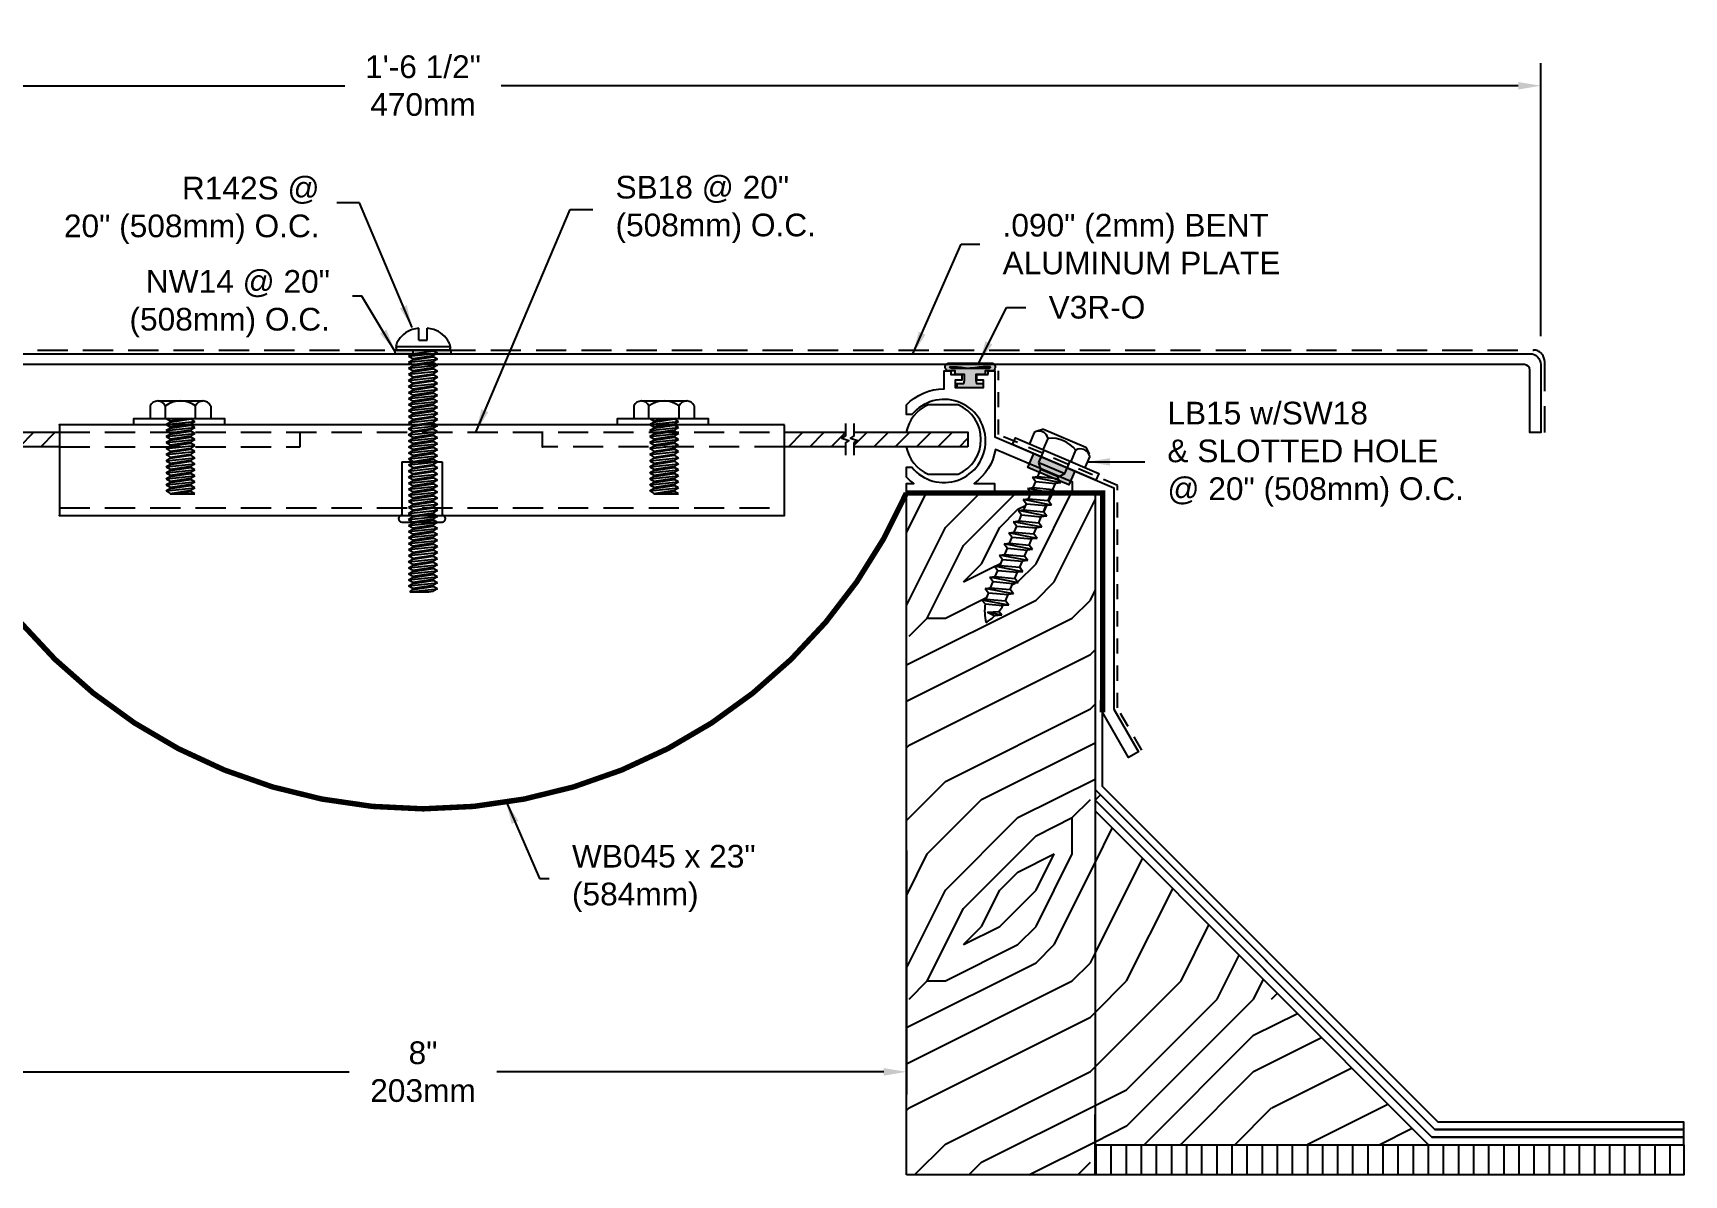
# Model space of a CAD drawing. Header units: inches. Extents: x -5.2 to 55.6, y 1.5 to 11.
# Drawn here: x 5.2 to 18.86, y 1.55 to 10.99 of the extents above; entities that cross this region are included whole.
import ezdxf

# ---------------------------------------------------------------- set-up
doc = ezdxf.new("R2010")
doc.units = ezdxf.units.IN
doc.header["$MEASUREMENT"] = 0
doc.linetypes.add('DASHED2', pattern=[0.375, 0.25, -0.125])
doc.linetypes.add('HIDDEN', pattern=[0.375, 0.25, -0.125])
for name, color, linetype in [('ANCHORS', 4, 'Continuous'), ('CONDITIONS', 1, 'Continuous'), ('DIMENSIONS', 3, 'Continuous'), ('FILLERS', 2, 'Continuous'), ('METALS', 7, 'Continuous'), ('TEXT', 2, 'Continuous')]:
    doc.layers.add(name, color=color, linetype=linetype)
doc.styles.add('ARIAL', font='arial.ttf')
doc.dimstyles.new('Arial', dxfattribs={"dimtxt": 0.1875, "dimasz": 0.1875, "dimexe": 0.1875, "dimexo": 0.1875, "dimgap": 0.1875, "dimtad": 0, "dimtih": 1, "dimtoh": 1, "dimdec": 4, "dimzin": 3, "dimdsep": 46, "dimlunit": 4, "dimtxsty": 'ARIAL', "dimcen": 0.125, "dimadec": 0, "dimazin": 0, "dimtfac": 1, "dimtdec": 4, "dimtofl": 0, "dimtmove": 0, "dimatfit": 3, "dimfxl": 0, "dimfrac": 2, "dimtolj": 1, "dimtzin": 0, "dimarcsym": 0})
pattern_1 = [(0, (3.6, 0.15), (3, 3), [0.15, -2.85]), (90, (4.8, 1.2), (-3, 3), [0.3, -2.7]), (45, (4.2, 0.9), (3e-16, 3), [0.2121, -0.6363, 0.2121, -0.4242, 1.485, -1.27294]), (45, (3.45, 0), (3e-16, 3), [0.21213, -0.42426, 0.21213, -3.39412]), (45, (4.5, 0.3), (3e-16, 3), [0.21213, -4.0305]), (45, (4.8, 0.15), (3e-16, 3), [0.21213, -4.0305]), (45, (4.35, 0.45), (3e-16, 3), [0.21213, -4.0305]), (45, (4.2, 0.6), (3e-16, 3), [0.42426, -3.8184]), (45, (4.95, 2.85), (3e-16, 3), [0.42426, -3.8184]), (45, (3.9, 0.75), (3e-16, 3), [0.8485, -3.3941]), (45, (3.75, 0.9), (3e-16, 3), [0.8485, -3.3941]), (45, (5.7, 1.8), (3e-16, 3), [0.8485, -3.3941]), (45, (3.6, 1.2), (3e-16, 3), [0.6364, -3.60624]), (45, (3, 1.65), (3e-16, 3), [0.6364, -3.60624]), (45, (3.3, 1.35), (3e-16, 3), [0.6364, -3.60624]), (45, (5.25, 2.25), (3e-16, 3), [1.06066, -3.182]), (45, (4.95, 2.4), (3e-16, 3), [1.06066, -3.182]), (45, (5.25, 1.65), (3e-16, 3), [1.4849, -2.7577]), (26.565, (3.9, 0.45), (3, 1e-09), [0.3354, -6.3728]), (26.565, (4.5, 1.35), (3, 1e-09), [0.3354, -6.3728]), (26.565, (4.35, 1.05), (3, 1e-09), [0.3354, -6.3728]), (26.565, (3.75, 0.15), (3, 1e-09), [0.6708, -6.0374]), (26.565, (4.35, 1.5), (3, 1e-09), [1.00623, -5.70197]), (26.565, (4.05, 1.65), (3, 1e-09), [1.34164, -5.36656]), (26.565, (3.75, 1.8), (3, 1e-09), [1.34164, -5.36656]), (26.565, (3.3, 2.7), (3, 1e-09), [1.34164, -5.36656]), (26.565, (3.3, 2.4), (3, 1e-09), [1.67705, -5.03115]), (26.565, (3.45, 2.1), (3, 1e-09), [1.67705, -5.03115]), (63.435, (4.5, 0.9), (2e-10, 3), [0.3354, -6.3728]), (63.435, (4.05, 0.6), (2e-10, 3), [0.3354, -6.3728]), (63.435, (3.6, 0.15), (2e-10, 3), [0.6708, -6.0374]), (63.435, (4.5, 0.6), (2e-10, 3), [0.6708, -6.0374]), (63.435, (3.3, 0), (2e-10, 3), [1.00623, -5.70197]), (63.435, (3, 0), (2e-10, 3), [1.34164, -5.36656]), (63.435, (5.7, 0.15), (2e-10, 3), [1.34164, -5.36656]), (63.435, (4.65, 0.45), (2e-10, 3), [1.34164, -5.36656]), (63.435, (5.25, 0.15), (2e-10, 3), [1.67705, -5.03115]), (63.435, (4.95, 0.3), (2e-10, 3), [1.67705, -5.03115])]
pattern_2 = [(45, (-3, 0.00999), (-0.08838835, 0.08838835), [])]

# ---------------------------------------------------------------- blocks, each defined once
blk = doc.blocks.new('*D3')
at = {"layer": 'Defpoints', "color": 0}
for p in [(4.429, 4.418), (12.429, 4.418), (12.429, 2.4)]:
    blk.add_point(p, dxfattribs=at)
at = {"layer": 'DIMENSIONS', "color": 0, "lineweight": -2}
for p, q in [((4.429, 4.231), (4.429, 2.212)), ((12.429, 4.231), (12.429, 2.212)), ((4.617, 2.4), (7.817, 2.4)), ((12.242, 2.4), (9.041, 2.4))]:
    blk.add_line(p, q, dxfattribs=at)
at = {"layer": 'DIMENSIONS', "color": 0}
for points in [[(4.617, 2.431), (4.617, 2.368), (4.429, 2.4)], [(12.242, 2.431), (12.242, 2.368), (12.429, 2.4)]]:
    blk.add_solid(points, dxfattribs=at)
at = {"layer": 'DIMENSIONS', "color": 0, "insert": (8.429, 2.4), "char_height": 0.1875, "attachment_point": 5, "style": 'ARIAL'}
blk.add_mtext('\\A1;8"\\P203mm', dxfattribs=at)
blk = doc.blocks.new('*D4')
at = {"layer": 'Defpoints', "color": 0}
for p in [(17.679, 10.555), (-0.821, 8.249), (17.679, 8.297)]:
    blk.add_point(p, dxfattribs=at)
at = {"layer": 'DIMENSIONS', "color": 0, "lineweight": -2}
for p, q in [((-0.821, 8.436), (-0.821, 10.742)), ((17.679, 8.484), (17.679, 10.742)), ((-0.633, 10.555), (7.783, 10.555)), ((17.492, 10.555), (9.076, 10.555))]:
    blk.add_line(p, q, dxfattribs=at)
at = {"layer": 'DIMENSIONS', "color": 0}
for points in [[(-0.633, 10.586), (-0.633, 10.524), (-0.821, 10.555)], [(17.492, 10.586), (17.492, 10.524), (17.679, 10.555)]]:
    blk.add_solid(points, dxfattribs=at)
at = {"layer": 'DIMENSIONS', "color": 0, "insert": (8.429, 10.555), "char_height": 0.1875, "attachment_point": 5, "style": 'ARIAL'}
blk.add_mtext('\\A1;1\'-6 1/2"\\P470mm', dxfattribs=at)
blk = doc.blocks.new('NW14')
blk.add_hatch(color=256).paths.add_polyline_path([(0.2325, -0.03), (0.2325, 0), (-0.2325, 0), (-0.2325, -0.03)])
blk.add_lwpolyline([(-0.2325, -0.03), (0.2325, -0.03), (0.2325, 0), (-0.2325, 0)], close=True)
blk = doc.blocks.new('LB15')
for p, q in [((-0.19, 0.156), (-0.238, 0.116)), ((-0.19, 0.156), (0.19, 0.156)), ((0.19, 0.156), (0.238, 0.116)), ((-0.25, 0.102), (-0.25, 0)), ((-0.25, 0), (0.25, 0)), ((-0.125, 0), (-0.125, 0.102)), ((-0.117, -0.112), (-0.117, 0)), ((0.117, -0.112), (0.117, 0)), ((0.125, 0), (0.125, 0.102)), ((0.25, 0.102), (0.25, 0)), ((-0.078, -0.158), (-0.117, -0.112)), ((-0.117, -0.112), (0.117, -0.112)), ((0.078, -0.158), (0.117, -0.112)), ((0.117, -0.194), (-0.117, -0.244)), ((-0.117, -0.244), (-0.078, -0.221)), ((-0.117, -0.244), (-0.078, -0.266)), ((-0.078, -0.221), (-0.078, -0.158)), ((0.078, -0.158), (-0.078, -0.158)), ((-0.078, -0.221), (0.078, -0.171)), ((-0.078, -0.266), (0.078, -0.216)), ((-0.078, -0.321), (-0.078, -0.266)), ((-0.078, -0.321), (0.078, -0.271)), ((0.078, -0.171), (0.078, -0.158)), ((0.117, -0.194), (0.078, -0.171)), ((0.117, -0.194), (0.078, -0.216)), ((0.078, -0.271), (0.078, -0.216)), ((0.117, -0.294), (0.078, -0.271)), ((0.117, -0.294), (-0.117, -0.344)), ((-0.117, -0.344), (-0.078, -0.321)), ((-0.117, -0.344), (-0.078, -0.366)), ((0.117, -0.394), (-0.117, -0.444)), ((-0.078, -0.366), (0.078, -0.316)), ((-0.078, -0.421), (-0.078, -0.366)), ((-0.078, -0.421), (0.078, -0.371)), ((0.117, -0.294), (0.078, -0.316)), ((0.078, -0.371), (0.078, -0.316)), ((0.117, -0.394), (0.078, -0.371)), ((0.117, -0.394), (0.078, -0.416)), ((-0.117, -0.444), (-0.078, -0.421)), ((-0.117, -0.444), (-0.078, -0.466)), ((0.117, -0.494), (-0.117, -0.544)), ((-0.117, -0.544), (-0.078, -0.521)), ((-0.117, -0.544), (-0.078, -0.566)), ((-0.078, -0.466), (0.078, -0.416)), ((-0.078, -0.521), (-0.078, -0.466)), ((-0.078, -0.521), (0.078, -0.471)), ((-0.078, -0.566), (0.078, -0.516)), ((0.078, -0.471), (0.078, -0.416)), ((0.117, -0.494), (0.078, -0.471)), ((0.117, -0.494), (0.078, -0.516)), ((0.078, -0.571), (0.078, -0.516)), ((0.117, -0.594), (-0.117, -0.644)), ((-0.117, -0.644), (-0.078, -0.621)), ((-0.117, -0.644), (-0.078, -0.666)), ((-0.078, -0.621), (-0.078, -0.566)), ((-0.078, -0.621), (0.078, -0.571)), ((-0.078, -0.666), (0.078, -0.616)), ((-0.078, -0.721), (-0.078, -0.666)), ((-0.078, -0.721), (0.078, -0.671)), ((0.117, -0.594), (0.078, -0.571)), ((0.117, -0.594), (0.078, -0.616)), ((0.078, -0.671), (0.078, -0.616)), ((0.117, -0.694), (0.078, -0.671)), ((0.117, -0.694), (-0.117, -0.744)), ((-0.117, -0.744), (-0.078, -0.721)), ((-0.117, -0.744), (-0.078, -0.766)), ((0.117, -0.794), (-0.117, -0.844)), ((-0.078, -0.766), (0.078, -0.716)), ((-0.078, -0.821), (-0.078, -0.766)), ((-0.078, -0.821), (0.078, -0.771)), ((-0.078, -0.866), (0.078, -0.816)), ((0.117, -0.694), (0.078, -0.716)), ((0.078, -0.771), (0.078, -0.716)), ((0.117, -0.794), (0.078, -0.771)), ((0.117, -0.794), (0.078, -0.816)), ((0.078, -0.871), (0.078, -0.816)), ((-0.117, -0.844), (-0.078, -0.821)), ((-0.117, -0.844), (-0.078, -0.866)), ((0.117, -0.894), (-0.117, -0.944)), ((-0.117, -0.944), (-0.078, -0.921)), ((-0.117, -0.944), (-0.078, -0.966)), ((-0.078, -0.921), (-0.078, -0.866)), ((-0.078, -0.921), (0.078, -0.871)), ((-0.078, -0.966), (0.078, -0.916)), ((0.117, -0.894), (0.078, -0.871)), ((0.117, -0.894), (0.078, -0.916)), ((0.078, -0.971), (0.078, -0.916)), ((0.117, -0.994), (-0.117, -1.044)), ((-0.117, -1.044), (-0.078, -1.021)), ((-0.117, -1.044), (-0.078, -1.066)), ((-0.078, -1.021), (-0.078, -0.966)), ((-0.078, -1.021), (0.078, -0.971)), ((-0.078, -1.066), (0.078, -1.016)), ((-0.078, -1.121), (-0.078, -1.066)), ((-0.078, -1.121), (0.078, -1.071)), ((0.117, -0.994), (0.078, -0.971)), ((0.117, -0.994), (0.078, -1.016)), ((0.078, -1.071), (0.078, -1.016)), ((0.117, -1.094), (0.078, -1.071)), ((0.117, -1.094), (-0.117, -1.144)), ((-0.117, -1.144), (-0.078, -1.121)), ((-0.117, -1.144), (-0.078, -1.166)), ((0.117, -1.194), (-0.117, -1.244)), ((-0.117, -1.244), (-0.078, -1.221)), ((-0.078, -1.166), (0.078, -1.116)), ((-0.078, -1.221), (-0.078, -1.166)), ((-0.078, -1.221), (0.078, -1.171)), ((-0.078, -1.266), (0.078, -1.216)), ((0.117, -1.094), (0.078, -1.116)), ((0.078, -1.171), (0.078, -1.116)), ((0.117, -1.194), (0.078, -1.171)), ((0.117, -1.194), (0.078, -1.216)), ((0.078, -1.266), (0.078, -1.216)), ((-0.117, -1.244), (-0.078, -1.266)), ((0.117, -1.294), (-0.105, -1.344)), ((-0.105, -1.344), (-0.074, -1.323)), ((-0.105, -1.344), (-0.066, -1.362)), ((-0.074, -1.323), (0.078, -1.271)), ((-0.066, -1.362), (0.075, -1.317)), ((0.117, -1.294), (0.075, -1.317)), ((0.117, -1.294), (0.078, -1.271)), ((-0.022, -1.418), (0.063, -1.374)), ((0.096, -1.393), (-0.022, -1.418)), ((-0.022, -1.418), (0.047, -1.42)), ((0.096, -1.393), (0.047, -1.42)), ((0.096, -1.393), (0.063, -1.374))]:
    blk.add_line(p, q)
for centre, radius, start, end in [((-0.188, 0.057), 0.077, 35.7751, 144.2249), ((0, -0.126), 0.26, 61.2813, 118.7187), ((0.187, 0.057), 0.077, 35.7751, 144.2249), ((0.311, -1.266), 0.389, 180, 188.3837), ((0.311, -1.266), 0.389, 194.3207, 216.9667), ((-0.311, -1.266), 0.389, 343.9655, 352.4485), ((-0.311, -1.266), 0.389, 359.2771, 0), ((-0.311, -1.266), 0.389, 323.0333, 336.7752)]:
    blk.add_arc(centre, radius, start, end)
blk = doc.blocks.new('H1458S')
for p, q in [((-0.188, 0.144), (0.187, 0.144)), ((-0.25, 0.104), (-0.25, 0)), ((-0.25, 0), (0.25, 0)), ((-0.125, 0), (-0.125, 0.104)), ((-0.119, 0), (-0.085, -0.02)), ((-0.085, -0.02), (0.048, 0)), ((0.125, 0), (0.125, 0.104)), ((0.25, 0.104), (0.25, 0)), ((-0.119, -0.05), (0.119, -0.025)), ((-0.119, -0.05), (-0.085, -0.03)), ((-0.119, -0.05), (-0.085, -0.07)), ((-0.119, -0.1), (0.119, -0.075)), ((-0.119, -0.1), (-0.085, -0.08)), ((-0.119, -0.1), (-0.085, -0.12)), ((-0.119, -0.15), (0.119, -0.125)), ((-0.119, -0.15), (-0.085, -0.13)), ((-0.085, -0.03), (0.085, -0.005)), ((-0.085, -0.02), (-0.085, -0.03)), ((-0.085, -0.07), (0.085, -0.045)), ((-0.085, -0.08), (0.085, -0.055)), ((-0.085, -0.07), (-0.085, -0.08)), ((-0.085, -0.12), (0.085, -0.095)), ((-0.085, -0.13), (0.085, -0.105)), ((-0.085, -0.12), (-0.085, -0.13)), ((0.094, 0), (0.085, -0.005)), ((0.119, -0.025), (0.085, -0.005)), ((0.119, -0.025), (0.085, -0.045)), ((0.085, -0.045), (0.085, -0.055)), ((0.119, -0.075), (0.085, -0.055)), ((0.119, -0.075), (0.085, -0.095)), ((0.085, -0.095), (0.085, -0.105)), ((0.119, -0.125), (0.085, -0.105)), ((0.119, -0.125), (0.085, -0.145)), ((-0.119, -0.15), (-0.085, -0.17)), ((-0.119, -0.2), (0.119, -0.175)), ((-0.119, -0.2), (-0.085, -0.18)), ((-0.119, -0.2), (-0.085, -0.22)), ((-0.119, -0.25), (0.119, -0.225)), ((-0.119, -0.25), (-0.085, -0.23)), ((-0.119, -0.25), (-0.085, -0.27)), ((-0.085, -0.17), (0.085, -0.145)), ((-0.085, -0.18), (0.085, -0.155)), ((-0.085, -0.17), (-0.085, -0.18)), ((-0.085, -0.22), (0.085, -0.195)), ((-0.085, -0.23), (0.085, -0.205)), ((-0.085, -0.22), (-0.085, -0.23)), ((-0.085, -0.27), (0.085, -0.245)), ((-0.085, -0.28), (0.085, -0.255)), ((-0.085, -0.27), (-0.085, -0.28)), ((0.085, -0.145), (0.085, -0.155)), ((0.119, -0.175), (0.085, -0.155)), ((0.119, -0.175), (0.085, -0.195)), ((0.085, -0.195), (0.085, -0.205)), ((0.119, -0.225), (0.085, -0.205)), ((0.119, -0.225), (0.085, -0.245)), ((0.085, -0.245), (0.085, -0.255)), ((0.119, -0.275), (0.085, -0.255)), ((-0.119, -0.3), (0.119, -0.275)), ((-0.119, -0.3), (-0.085, -0.28)), ((-0.119, -0.3), (-0.085, -0.32)), ((-0.119, -0.35), (0.119, -0.325)), ((-0.119, -0.35), (-0.085, -0.33)), ((-0.119, -0.35), (-0.085, -0.37)), ((-0.119, -0.4), (0.119, -0.375)), ((-0.119, -0.4), (-0.085, -0.38)), ((-0.119, -0.4), (-0.085, -0.42)), ((-0.085, -0.32), (0.085, -0.295)), ((-0.085, -0.33), (0.085, -0.305)), ((-0.085, -0.32), (-0.085, -0.33)), ((-0.085, -0.37), (0.085, -0.345)), ((-0.085, -0.38), (0.085, -0.355)), ((-0.085, -0.37), (-0.085, -0.38)), ((-0.085, -0.42), (0.085, -0.395)), ((-0.085, -0.43), (0.085, -0.405)), ((0.119, -0.275), (0.085, -0.295)), ((0.085, -0.295), (0.085, -0.305)), ((0.119, -0.325), (0.085, -0.305)), ((0.119, -0.325), (0.085, -0.345)), ((0.085, -0.345), (0.085, -0.355)), ((0.119, -0.375), (0.085, -0.355)), ((0.119, -0.375), (0.085, -0.395)), ((0.085, -0.395), (0.085, -0.405)), ((0.119, -0.425), (0.085, -0.405)), ((-0.119, -0.45), (0.119, -0.425)), ((-0.119, -0.45), (-0.085, -0.43)), ((-0.119, -0.45), (-0.085, -0.47)), ((-0.119, -0.5), (0.119, -0.475)), ((-0.119, -0.5), (-0.085, -0.48)), ((-0.119, -0.5), (-0.085, -0.52)), ((-0.119, -0.55), (0.119, -0.525)), ((-0.119, -0.55), (-0.085, -0.53)), ((-0.085, -0.42), (-0.085, -0.43)), ((-0.085, -0.47), (0.085, -0.445)), ((-0.085, -0.48), (0.085, -0.455)), ((-0.085, -0.47), (-0.085, -0.48)), ((-0.085, -0.52), (0.085, -0.495)), ((-0.085, -0.53), (0.085, -0.505)), ((-0.085, -0.52), (-0.085, -0.53)), ((-0.085, -0.57), (0.085, -0.545)), ((0.119, -0.425), (0.085, -0.445)), ((0.085, -0.445), (0.085, -0.455)), ((0.119, -0.475), (0.085, -0.455)), ((0.119, -0.475), (0.085, -0.495)), ((0.085, -0.495), (0.085, -0.505)), ((0.119, -0.525), (0.085, -0.505)), ((0.119, -0.525), (0.085, -0.545)), ((0.085, -0.545), (0.085, -0.555)), ((-0.119, -0.55), (-0.085, -0.57)), ((-0.119, -0.6), (0.119, -0.575)), ((-0.119, -0.6), (-0.085, -0.58)), ((-0.119, -0.6), (-0.085, -0.62)), ((-0.085, -0.58), (0.085, -0.555)), ((-0.085, -0.57), (-0.085, -0.58)), ((-0.085, -0.62), (0.085, -0.595)), ((-0.085, -0.62), (-0.085, -0.625)), ((-0.085, -0.625), (0.119, -0.625)), ((-0.048, -0.625), (0.085, -0.605)), ((0.119, -0.575), (0.085, -0.555)), ((0.119, -0.575), (0.085, -0.595)), ((0.085, -0.595), (0.085, -0.605)), ((0.119, -0.625), (0.085, -0.605))]:
    blk.add_line(p, q)
for centre, radius, start, end in [((-0.188, 0.075), 0.0688, 24.7615, 155.2385), ((0, -0.071), 0.215, 54.5107, 125.4893), ((0.187, 0.075), 0.0688, 24.7615, 155.2385)]:
    blk.add_arc(centre, radius, start, end)
blk = doc.blocks.new('RIVNUT')
for p, q in [((-0.143, 0.381), (-0.143, -0.063)), ((-0.143, 0.381), (0.189, 0.381)), ((0.189, 0.381), (0.189, -0.063)), ((-0.144, -0.119), (0.191, -0.119)), ((-0.143, -0.063), (0.189, -0.063))]:
    blk.add_line(p, q)
for centre, start, end in [((-0.143, -0.091), 90, 267.037), ((0.189, -0.091), 272.963, 90)]:
    blk.add_arc(centre, 0.028, start, end)
blk = doc.blocks.new('SB18')
at = {"layer": 'METALS'}
h = blk.add_hatch(dxfattribs=at)
h.set_pattern_fill('ANSI31', color=256, style=0)
h.set_pattern_definition(pattern_2)
h.paths.add_polyline_path([(5.422, 7.689), (4.977, 7.689), (4.977, 7.661), (4.948, 7.641), (5.005, 7.62), (4.977, 7.601), (4.977, 7.569), (5.422, 7.569)])
h.paths.add_polyline_path([(4.878, 7.641), (4.907, 7.661), (4.907, 7.689), (4.391, 7.689), (4.391, 7.569), (4.907, 7.569), (4.907, 7.601), (4.935, 7.62)])
h = blk.add_hatch(dxfattribs=at)
h.set_pattern_fill('ANSI31', color=256, style=0)
h.set_pattern_definition(pattern_2)
h.paths.add_polyline_path([(11.995, 7.689), (11.995, 7.661), (11.966, 7.641), (12.024, 7.62), (11.995, 7.601), (11.995, 7.569), (12.939, 7.569), (12.939, 7.689)])
h.paths.add_polyline_path([(11.925, 7.569), (11.925, 7.601), (11.954, 7.62), (11.896, 7.641), (11.925, 7.661), (11.925, 7.689), (11.421, 7.689), (11.421, 7.569)])
blk.add_line((7.413, 7.569), (7.413, 7.689))
at = {"linetype": 'HIDDEN'}
blk.add_line((5.422, 7.569), (7.413, 7.569), dxfattribs=at)
for points in [[(4.432, 7.555), (4.391, 7.569), (4.391, 7.689), (4.432, 7.704, 0.233897), (4.254, 7.916), (4.004, 7.916, 0.654654), (4.004, 7.343), (4.254, 7.343, 0.233897)], [(12.939, 7.569), (12.428, 7.569, 0.246328), (12.609, 7.343), (12.859, 7.343, 0.654654), (12.859, 7.916), (12.609, 7.916, 0.246328), (12.428, 7.689), (12.939, 7.689)]]:
    blk.add_lwpolyline(points, format="xyb", close=True)
blk.add_lwpolyline([(6.037, 7.752), (6.037, 7.804), (6.787, 7.804), (6.787, 7.752)], close=True)
for points in [[(4.907, 7.761), (4.907, 7.661), (4.878, 7.641), (4.935, 7.62), (4.907, 7.601), (4.907, 7.501)], [(4.977, 7.761), (4.977, 7.661), (4.948, 7.641), (5.005, 7.62), (4.977, 7.601), (4.977, 7.501)], [(11.925, 7.761), (11.925, 7.661), (11.896, 7.641), (11.954, 7.62), (11.925, 7.601), (11.925, 7.501)], [(11.995, 7.761), (11.995, 7.661), (11.966, 7.641), (12.024, 7.62), (11.995, 7.601), (11.995, 7.501)]]:
    blk.add_lwpolyline(points)
at = {"linetype": 'ByBlock'}
for p in [(5.422, 7.752), (5.422, 7.001)]:
    blk.add_point(p, dxfattribs=at)
at = {"layer": 'METALS', "linetype": 'HIDDEN'}
for p, q in [((5.422, 7.689), (11.421, 7.689)), ((9.417, 7.569), (9.417, 7.689)), ((11.421, 7.569), (9.417, 7.569)), ((5.422, 7.063), (11.421, 7.063))]:
    blk.add_line(p, q, dxfattribs=at)
at = {"layer": 'METALS'}
blk.add_line((5.422, 7.002), (11.421, 7.002), dxfattribs=at)
for points in [[(10.039, 7.752), (10.039, 7.804), (10.789, 7.804), (10.789, 7.752)], [(11.421, 7.752), (5.422, 7.752), (5.422, 7.002), (11.421, 7.002)]]:
    blk.add_lwpolyline(points, close=True, dxfattribs=at)
for points in [[(4.907, 7.569), (4.391, 7.569), (4.391, 7.689), (4.907, 7.689)], [(4.977, 7.689), (5.422, 7.689), (5.422, 7.569), (4.977, 7.569)], [(11.925, 7.569), (11.421, 7.569), (11.421, 7.689), (11.925, 7.689)], [(11.995, 7.689), (12.939, 7.689)], [(12.939, 7.569), (11.995, 7.569)]]:
    blk.add_lwpolyline(points, dxfattribs=at)
at = {"layer": 'METALS', "linetype": 'HIDDEN'}
blk.add_point((9.417, 7.569), dxfattribs=at)
at = {"layer": 'ANCHORS'}
for p in [(6.422, 7.804), (10.424, 7.804)]:
    blk.add_blockref('H1458S', p, dxfattribs=at)
at = {"layer": 'METALS'}
blk.add_blockref('RIVNUT', (8.398, 7.065), dxfattribs=at)
blk = doc.blocks.new('v3rmushed')
h = blk.add_hatch(color=256)
h.paths.add_polyline_path([(4.084, 8.249), (3.736, 8.249, 0.781552), (3.721, 8.185), (3.785, 8.185), (3.785, 8.154), (3.863, 8.154), (3.863, 8.107), (3.857, 8.081), (3.802, 8.081), (3.802, 8.046), (4.017, 8.046), (4.017, 8.081), (3.962, 8.081), (3.956, 8.107), (3.956, 8.154), (4.035, 8.154), (4.035, 8.185), (4.098, 8.185, 0.781552)])
edge = h.paths.add_edge_path(flags=16)
edge.add_spline(control_points=[(3.91, 8.207), (4.013, 8.218), (4.111, 8.228), (4.066, 8.207), (4.065, 8.206)], knot_values=[0.028497, 0.028497, 0.028497, 0.028497, 0.196688, 0.201023, 0.201023, 0.201023, 0.201023], degree=3, periodic=0)
edge.add_line((4.065, 8.206), (3.754, 8.206))
edge.add_spline(control_points=[(3.754, 8.206), (3.753, 8.207), (3.708, 8.228), (3.806, 8.218), (3.91, 8.207)], knot_values=[0.028497, 0.028497, 0.028497, 0.028497, 0.032831, 0.201023, 0.201023, 0.201023, 0.201023], degree=3, periodic=0)
blk.add_lwpolyline([(4.035, 8.154), (4.035, 8.185), (4.098, 8.185, 0.799078), (4.082, 8.249), (3.737, 8.249, 0.799078), (3.721, 8.185), (3.785, 8.185), (3.785, 8.154), (3.863, 8.154), (3.863, 8.107), (3.857, 8.081), (3.802, 8.081), (3.802, 8.046), (4.017, 8.046), (4.017, 8.081), (3.962, 8.081), (3.956, 8.107), (3.956, 8.154)], format="xyb", close=True)
blk.add_lwpolyline([(4.065, 8.206), (3.754, 8.206)])
for points in [[(3.754, 8.206), (3.753, 8.207), (3.708, 8.228), (3.806, 8.218), (3.91, 8.207)], [(4.065, 8.206), (4.066, 8.207), (4.111, 8.228), (4.013, 8.218), (3.91, 8.207)]]:
    blk.add_open_spline(points, degree=3, knots=[0.028497, 0.028497, 0.028497, 0.028497, 0.0328313, 0.2010226, 0.2010226, 0.2010226, 0.2010226])
blk = doc.blocks.new('R142')
for p, q in [((-0.034, 0.082), (-0.034, 0.182)), ((0.034, 0.082), (0.034, 0.182)), ((-0.226, 0.031), (0.226, 0.031)), ((-0.226, 0.031), (-0.22, 0)), ((-0.22, 0), (0.22, 0)), ((-0.085, 0), (-0.085, -0.03)), ((-0.034, 0.082), (0.034, 0.082)), ((0.085, 0), (0.085, -0.005)), ((0.226, 0.031), (0.22, 0)), ((-0.119, -0.05), (0.119, -0.025)), ((-0.119, -0.05), (-0.085, -0.03)), ((-0.119, -0.05), (-0.085, -0.07)), ((-0.119, -0.1), (0.119, -0.075)), ((-0.119, -0.1), (-0.085, -0.08)), ((-0.119, -0.1), (-0.085, -0.12)), ((-0.119, -0.15), (0.119, -0.125)), ((-0.119, -0.15), (-0.085, -0.13)), ((-0.085, -0.03), (0.085, -0.005)), ((-0.085, -0.07), (0.085, -0.045)), ((-0.085, -0.08), (0.085, -0.055)), ((-0.085, -0.07), (-0.085, -0.08)), ((-0.085, -0.12), (0.085, -0.095)), ((-0.085, -0.13), (0.085, -0.105)), ((-0.085, -0.12), (-0.085, -0.13)), ((0.119, -0.025), (0.085, -0.005)), ((0.119, -0.025), (0.085, -0.045)), ((0.085, -0.045), (0.085, -0.055)), ((0.119, -0.075), (0.085, -0.055)), ((0.119, -0.075), (0.085, -0.095)), ((0.085, -0.095), (0.085, -0.105)), ((0.119, -0.125), (0.085, -0.105)), ((0.119, -0.125), (0.085, -0.145)), ((-0.119, -0.15), (-0.085, -0.17)), ((-0.119, -0.2), (0.119, -0.175)), ((-0.119, -0.2), (-0.085, -0.18)), ((-0.119, -0.2), (-0.085, -0.22)), ((-0.119, -0.25), (0.119, -0.225)), ((-0.119, -0.25), (-0.085, -0.23)), ((-0.119, -0.25), (-0.085, -0.27)), ((-0.085, -0.17), (0.085, -0.145)), ((-0.085, -0.18), (0.085, -0.155)), ((-0.085, -0.17), (-0.085, -0.18)), ((-0.085, -0.22), (0.085, -0.195)), ((-0.085, -0.23), (0.085, -0.205)), ((-0.085, -0.22), (-0.085, -0.23)), ((-0.085, -0.27), (0.085, -0.245)), ((-0.085, -0.28), (0.085, -0.255)), ((-0.085, -0.27), (-0.085, -0.28)), ((0.085, -0.145), (0.085, -0.155)), ((0.119, -0.175), (0.085, -0.155)), ((0.119, -0.175), (0.085, -0.195)), ((0.085, -0.195), (0.085, -0.205)), ((0.119, -0.225), (0.085, -0.205)), ((0.119, -0.225), (0.085, -0.245)), ((0.085, -0.245), (0.085, -0.255)), ((0.119, -0.275), (0.085, -0.255)), ((-0.119, -0.3), (0.119, -0.275)), ((-0.119, -0.3), (-0.085, -0.28)), ((-0.119, -0.3), (-0.085, -0.32)), ((-0.119, -0.35), (0.119, -0.325)), ((-0.119, -0.35), (-0.085, -0.33)), ((-0.119, -0.35), (-0.085, -0.37)), ((-0.119, -0.4), (0.119, -0.375)), ((-0.119, -0.4), (-0.085, -0.38)), ((-0.119, -0.4), (-0.085, -0.42)), ((-0.085, -0.32), (0.085, -0.295)), ((-0.085, -0.33), (0.085, -0.305)), ((-0.085, -0.32), (-0.085, -0.33)), ((-0.085, -0.37), (0.085, -0.345)), ((-0.085, -0.38), (0.085, -0.355)), ((-0.085, -0.37), (-0.085, -0.38)), ((-0.085, -0.42), (0.085, -0.395)), ((-0.085, -0.43), (0.085, -0.405)), ((0.119, -0.275), (0.085, -0.295)), ((0.085, -0.295), (0.085, -0.305)), ((0.119, -0.325), (0.085, -0.305)), ((0.119, -0.325), (0.085, -0.345)), ((0.085, -0.345), (0.085, -0.355)), ((0.119, -0.375), (0.085, -0.355)), ((0.119, -0.375), (0.085, -0.395)), ((0.085, -0.395), (0.085, -0.405)), ((0.119, -0.425), (0.085, -0.405)), ((-0.119, -0.45), (0.119, -0.425)), ((-0.119, -0.45), (-0.085, -0.43)), ((-0.119, -0.45), (-0.085, -0.47)), ((-0.119, -0.5), (0.119, -0.475)), ((-0.119, -0.5), (-0.085, -0.48)), ((-0.119, -0.5), (-0.085, -0.52)), ((-0.119, -0.55), (0.119, -0.525)), ((-0.119, -0.55), (-0.085, -0.53)), ((-0.085, -0.42), (-0.085, -0.43)), ((-0.085, -0.47), (0.085, -0.445)), ((-0.085, -0.48), (0.085, -0.455)), ((-0.085, -0.47), (-0.085, -0.48)), ((-0.085, -0.52), (0.085, -0.495)), ((-0.085, -0.53), (0.085, -0.505)), ((-0.085, -0.52), (-0.085, -0.53)), ((-0.085, -0.57), (0.085, -0.545)), ((0.119, -0.425), (0.085, -0.445)), ((0.085, -0.445), (0.085, -0.455)), ((0.119, -0.475), (0.085, -0.455)), ((0.119, -0.475), (0.085, -0.495)), ((0.085, -0.495), (0.085, -0.505)), ((0.119, -0.525), (0.085, -0.505)), ((0.119, -0.525), (0.085, -0.545)), ((0.085, -0.545), (0.085, -0.555)), ((-0.119, -0.55), (-0.085, -0.57)), ((-0.119, -0.6), (0.119, -0.575)), ((-0.119, -0.6), (-0.085, -0.58)), ((-0.119, -0.6), (-0.085, -0.62)), ((-0.119, -0.65), (0.119, -0.625)), ((-0.119, -0.65), (-0.085, -0.63)), ((-0.119, -0.65), (-0.085, -0.67)), ((-0.119, -0.7), (0.119, -0.675)), ((-0.119, -0.7), (-0.085, -0.68)), ((-0.085, -0.58), (0.085, -0.555)), ((-0.085, -0.57), (-0.085, -0.58)), ((-0.085, -0.62), (0.085, -0.595)), ((-0.085, -0.63), (0.085, -0.605)), ((-0.085, -0.62), (-0.085, -0.63)), ((-0.085, -0.67), (0.085, -0.645)), ((-0.085, -0.68), (0.085, -0.655)), ((-0.085, -0.67), (-0.085, -0.68)), ((0.119, -0.575), (0.085, -0.555)), ((0.119, -0.575), (0.085, -0.595)), ((0.085, -0.595), (0.085, -0.605)), ((0.119, -0.625), (0.085, -0.605)), ((0.119, -0.625), (0.085, -0.645)), ((0.085, -0.645), (0.085, -0.655)), ((0.119, -0.675), (0.085, -0.655)), ((0.119, -0.675), (0.085, -0.695)), ((-0.119, -0.7), (-0.085, -0.72)), ((-0.119, -0.75), (0.119, -0.725)), ((-0.119, -0.75), (-0.085, -0.73)), ((-0.119, -0.75), (-0.085, -0.77)), ((-0.119, -0.8), (0.119, -0.775)), ((-0.119, -0.8), (-0.085, -0.78)), ((-0.119, -0.8), (-0.085, -0.82)), ((-0.085, -0.72), (0.085, -0.695)), ((-0.085, -0.73), (0.085, -0.705)), ((-0.085, -0.72), (-0.085, -0.73)), ((-0.085, -0.77), (0.085, -0.745)), ((-0.085, -0.78), (0.085, -0.755)), ((-0.085, -0.77), (-0.085, -0.78)), ((-0.085, -0.82), (0.085, -0.795)), ((-0.085, -0.83), (0.085, -0.805)), ((-0.085, -0.82), (-0.085, -0.83)), ((0.085, -0.695), (0.085, -0.705)), ((0.119, -0.725), (0.085, -0.705)), ((0.119, -0.725), (0.085, -0.745)), ((0.085, -0.745), (0.085, -0.755)), ((0.119, -0.775), (0.085, -0.755)), ((0.119, -0.775), (0.085, -0.795)), ((0.085, -0.795), (0.085, -0.805)), ((0.119, -0.825), (0.085, -0.805)), ((-0.119, -0.85), (0.119, -0.825)), ((-0.119, -0.85), (-0.085, -0.83)), ((-0.119, -0.85), (-0.085, -0.87)), ((-0.119, -0.9), (0.119, -0.875)), ((-0.119, -0.9), (-0.085, -0.88)), ((-0.119, -0.9), (-0.085, -0.92)), ((-0.119, -0.95), (0.119, -0.925)), ((-0.119, -0.95), (-0.085, -0.93)), ((-0.119, -0.95), (-0.085, -0.97)), ((-0.085, -0.87), (0.085, -0.845)), ((-0.085, -0.88), (0.085, -0.855)), ((-0.085, -0.87), (-0.085, -0.88)), ((-0.085, -0.92), (0.085, -0.895)), ((-0.085, -0.93), (0.085, -0.905)), ((-0.085, -0.92), (-0.085, -0.93)), ((-0.085, -0.97), (0.085, -0.945)), ((-0.085, -0.98), (0.085, -0.955)), ((0.119, -0.825), (0.085, -0.845)), ((0.085, -0.845), (0.085, -0.855)), ((0.119, -0.875), (0.085, -0.855)), ((0.119, -0.875), (0.085, -0.895)), ((0.085, -0.895), (0.085, -0.905)), ((0.119, -0.925), (0.085, -0.905)), ((0.119, -0.925), (0.085, -0.945)), ((0.085, -0.945), (0.085, -0.955)), ((0.119, -0.975), (0.085, -0.955)), ((-0.119, -1), (0.119, -0.975)), ((-0.119, -1), (-0.085, -0.98)), ((-0.119, -1), (-0.085, -1.02)), ((-0.119, -1.05), (0.119, -1.025)), ((-0.119, -1.05), (-0.085, -1.03)), ((-0.119, -1.05), (-0.085, -1.07)), ((-0.119, -1.1), (0.119, -1.075)), ((-0.119, -1.1), (-0.085, -1.08)), ((-0.085, -0.97), (-0.085, -0.98)), ((-0.085, -1.02), (0.085, -0.995)), ((-0.085, -1.03), (0.085, -1.005)), ((-0.085, -1.02), (-0.085, -1.03)), ((-0.085, -1.07), (0.085, -1.045)), ((-0.085, -1.08), (0.085, -1.055)), ((-0.085, -1.07), (-0.085, -1.08)), ((0.119, -0.975), (0.085, -0.995)), ((0.085, -0.995), (0.085, -1.005)), ((0.119, -1.025), (0.085, -1.005)), ((0.119, -1.025), (0.085, -1.045)), ((0.085, -1.045), (0.085, -1.055)), ((0.119, -1.075), (0.085, -1.055)), ((0.119, -1.075), (0.085, -1.095)), ((-0.119, -1.1), (-0.085, -1.12)), ((-0.119, -1.15), (0.119, -1.125)), ((-0.119, -1.15), (-0.085, -1.13)), ((-0.119, -1.15), (-0.085, -1.17)), ((-0.119, -1.2), (0.119, -1.175)), ((-0.119, -1.2), (-0.085, -1.18)), ((-0.119, -1.2), (-0.085, -1.22)), ((-0.119, -1.25), (0.119, -1.225)), ((-0.085, -1.12), (0.085, -1.095)), ((-0.085, -1.13), (0.085, -1.105)), ((-0.085, -1.12), (-0.085, -1.13)), ((-0.085, -1.17), (0.085, -1.145)), ((-0.085, -1.18), (0.085, -1.155)), ((-0.085, -1.17), (-0.085, -1.18)), ((-0.085, -1.22), (0.085, -1.195)), ((-0.085, -1.23), (0.085, -1.205)), ((-0.085, -1.22), (-0.085, -1.23)), ((0.085, -1.095), (0.085, -1.105)), ((0.119, -1.125), (0.085, -1.105)), ((0.119, -1.125), (0.085, -1.145)), ((0.085, -1.145), (0.085, -1.155)), ((0.119, -1.175), (0.085, -1.155)), ((0.119, -1.175), (0.085, -1.195)), ((0.085, -1.195), (0.085, -1.205)), ((0.119, -1.225), (0.085, -1.205)), ((0.119, -1.225), (0.085, -1.245)), ((-0.119, -1.25), (-0.085, -1.23)), ((-0.119, -1.25), (-0.085, -1.27)), ((-0.119, -1.3), (0.119, -1.275)), ((-0.119, -1.3), (-0.085, -1.28)), ((-0.119, -1.3), (-0.085, -1.32)), ((-0.119, -1.35), (0.119, -1.325)), ((-0.119, -1.35), (-0.085, -1.33)), ((-0.119, -1.35), (-0.085, -1.37)), ((-0.085, -1.27), (0.085, -1.245)), ((-0.085, -1.28), (0.085, -1.255)), ((-0.085, -1.27), (-0.085, -1.28)), ((-0.085, -1.32), (0.085, -1.295)), ((-0.085, -1.33), (0.085, -1.305)), ((-0.085, -1.32), (-0.085, -1.33)), ((-0.085, -1.37), (0.085, -1.345)), ((-0.085, -1.38), (0.085, -1.355)), ((0.085, -1.245), (0.085, -1.255)), ((0.119, -1.275), (0.085, -1.255)), ((0.119, -1.275), (0.085, -1.295)), ((0.085, -1.295), (0.085, -1.305)), ((0.119, -1.325), (0.085, -1.305)), ((0.119, -1.325), (0.085, -1.345)), ((0.085, -1.345), (0.085, -1.355)), ((0.119, -1.375), (0.085, -1.355)), ((-0.119, -1.4), (0.119, -1.375)), ((-0.119, -1.4), (-0.085, -1.38)), ((-0.119, -1.4), (-0.085, -1.42)), ((-0.119, -1.45), (0.119, -1.425)), ((-0.119, -1.45), (-0.085, -1.43)), ((-0.119, -1.45), (-0.085, -1.47)), ((-0.119, -1.5), (0.119, -1.475)), ((-0.119, -1.5), (-0.085, -1.48)), ((-0.119, -1.5), (-0.085, -1.52)), ((-0.085, -1.37), (-0.085, -1.38)), ((-0.085, -1.42), (0.085, -1.395)), ((-0.085, -1.43), (0.085, -1.405)), ((-0.085, -1.42), (-0.085, -1.43)), ((-0.085, -1.47), (0.085, -1.445)), ((-0.085, -1.48), (0.085, -1.455)), ((-0.085, -1.47), (-0.085, -1.48)), ((-0.085, -1.52), (0.085, -1.495)), ((0.119, -1.375), (0.085, -1.395)), ((0.085, -1.395), (0.085, -1.405)), ((0.119, -1.425), (0.085, -1.405)), ((0.119, -1.425), (0.085, -1.445)), ((0.085, -1.445), (0.085, -1.455)), ((0.119, -1.475), (0.085, -1.455)), ((0.119, -1.475), (0.085, -1.495)), ((0.085, -1.495), (0.085, -1.505)), ((-0.119, -1.55), (0.119, -1.525)), ((-0.119, -1.55), (-0.085, -1.53)), ((-0.119, -1.55), (-0.085, -1.57)), ((-0.119, -1.6), (0.119, -1.575)), ((-0.119, -1.6), (-0.085, -1.58)), ((-0.119, -1.6), (-0.085, -1.62)), ((-0.119, -1.65), (0.119, -1.625)), ((-0.119, -1.65), (-0.085, -1.63)), ((-0.085, -1.53), (0.085, -1.505)), ((-0.085, -1.52), (-0.085, -1.53)), ((-0.085, -1.57), (0.085, -1.545)), ((-0.085, -1.58), (0.085, -1.555)), ((-0.085, -1.57), (-0.085, -1.58)), ((-0.085, -1.62), (0.085, -1.595)), ((-0.085, -1.63), (0.085, -1.605)), ((-0.085, -1.62), (-0.085, -1.63)), ((0.119, -1.525), (0.085, -1.505)), ((0.119, -1.525), (0.085, -1.545)), ((0.085, -1.545), (0.085, -1.555)), ((0.119, -1.575), (0.085, -1.555)), ((0.119, -1.575), (0.085, -1.595)), ((0.085, -1.595), (0.085, -1.605)), ((0.119, -1.625), (0.085, -1.605)), ((0.119, -1.625), (0.085, -1.645)), ((-0.119, -1.65), (-0.085, -1.67)), ((-0.119, -1.7), (0.119, -1.675)), ((-0.119, -1.7), (-0.085, -1.68)), ((-0.119, -1.7), (-0.085, -1.72)), ((-0.119, -1.75), (0.119, -1.725)), ((-0.119, -1.75), (-0.085, -1.73)), ((-0.119, -1.75), (-0.085, -1.77)), ((-0.119, -1.8), (0.119, -1.775)), ((-0.085, -1.67), (0.085, -1.645)), ((-0.085, -1.68), (0.085, -1.655)), ((-0.085, -1.67), (-0.085, -1.68)), ((-0.085, -1.72), (0.085, -1.695)), ((-0.085, -1.73), (0.085, -1.705)), ((-0.085, -1.72), (-0.085, -1.73)), ((-0.085, -1.77), (0.085, -1.745)), ((-0.085, -1.78), (0.085, -1.755)), ((-0.085, -1.77), (-0.085, -1.78)), ((0.085, -1.645), (0.085, -1.655)), ((0.119, -1.675), (0.085, -1.655)), ((0.119, -1.675), (0.085, -1.695)), ((0.085, -1.695), (0.085, -1.705)), ((0.119, -1.725), (0.085, -1.705)), ((0.119, -1.725), (0.085, -1.745)), ((0.085, -1.745), (0.085, -1.755)), ((0.119, -1.775), (0.085, -1.755)), ((0.119, -1.775), (0.085, -1.795)), ((-0.119, -1.8), (-0.085, -1.78)), ((-0.119, -1.8), (-0.085, -1.82)), ((-0.119, -1.85), (0.119, -1.825)), ((-0.119, -1.85), (-0.085, -1.83)), ((-0.119, -1.85), (-0.085, -1.87)), ((-0.119, -1.9), (0.119, -1.875)), ((-0.119, -1.9), (-0.085, -1.88)), ((-0.119, -1.9), (-0.085, -1.92)), ((-0.085, -1.82), (0.085, -1.795)), ((-0.085, -1.83), (0.085, -1.805)), ((-0.085, -1.82), (-0.085, -1.83)), ((-0.085, -1.87), (0.085, -1.845)), ((-0.085, -1.88), (0.085, -1.855)), ((-0.085, -1.87), (-0.085, -1.88)), ((-0.085, -1.92), (0.085, -1.895)), ((-0.085, -1.93), (0.085, -1.905)), ((0.085, -1.795), (0.085, -1.805)), ((0.119, -1.825), (0.085, -1.805)), ((0.119, -1.825), (0.085, -1.845)), ((0.085, -1.845), (0.085, -1.855)), ((0.119, -1.875), (0.085, -1.855)), ((0.119, -1.875), (0.085, -1.895)), ((0.085, -1.895), (0.085, -1.905)), ((0.119, -1.925), (0.085, -1.905)), ((-0.119, -1.95), (0.119, -1.925)), ((-0.119, -1.95), (-0.085, -1.93)), ((-0.119, -1.95), (-0.085, -1.97)), ((-0.11, -2), (0.119, -1.975)), ((-0.11, -2), (-0.085, -1.98)), ((-0.11, -2), (0.048, -2)), ((-0.085, -1.92), (-0.085, -1.93)), ((-0.085, -1.97), (0.085, -1.945)), ((-0.085, -1.98), (0.085, -1.955)), ((-0.085, -1.97), (-0.085, -1.98)), ((0.048, -2), (0.085, -1.995)), ((0.119, -1.925), (0.085, -1.945)), ((0.085, -1.945), (0.085, -1.955)), ((0.119, -1.975), (0.085, -1.955)), ((0.119, -1.975), (0.085, -1.995))]:
    blk.add_line(p, q)
for centre, radius, start, end in [((-0.016, -0.051), 0.232, 108.4084, 128.7816), ((0, -0.1), 0.284, 96.8718, 108.4084), ((0, -0.1), 0.284, 71.5916, 83.1282), ((0.016, -0.051), 0.232, 51.2184, 71.5916), ((-0.08, 0), 0.149, 152.7282, 167.9922), ((-0.041, -0.02), 0.192, 128.7816, 152.7282), ((0.041, -0.02), 0.192, 27.2718, 51.2184), ((0.08, 0), 0.149, 12.0078, 27.2718)]:
    blk.add_arc(centre, radius, start, end)
blk = doc.blocks.new('SD10A')
blk.add_lwpolyline([(1.046, 13.97), (1.046, 14.001), (0.991, 14.001), (0.991, 13.454), (0.005, 13.033), (0.005, 11.202), (-0.199, 10.848), (-0.117, 10.801), (0.099, 11.176), (0.099, 12.989), (0.349, 12.989), (0.349, 13.078), (0.986, 13.35, 0.199618), (1.161, 13.069), (0.992, 13.069), (0.992, 12.989), (1.722, 12.989), (1.722, 13.069), (1.662, 13.069, 0.046772), (1.722, 13.122), (1.722, 13.202), (1.677, 13.202, -2.798648), (1.677, 13.638), (1.722, 13.638), (1.722, 13.718, 0.204293), (1.411, 13.851), (1.411, 14.001), (1.356, 14.001), (1.356, 13.97), (1.264, 13.97), (1.264, 13.923), (1.319, 13.923), (1.319, 13.861), (1.084, 13.861), (1.084, 13.923), (1.139, 13.923), (1.139, 13.97)], format="xyb", close=True)

msp = doc.modelspace()

# ---------------------------------------------------------------- hatches: boundary and pattern name
at = {"layer": 'CONDITIONS'}
h = msp.add_hatch(dxfattribs=at)
h.set_pattern_fill('WOODFACE', color=256, scale=3, style=0)
h.set_pattern_definition(pattern_1)
h.paths.add_polyline_path([(13.99078, 7.18619), (13.80328, 7.18619), (13.66442, 7.18619), (13.66927, 7.17972), (13.62449, 7.17432), (13.60293, 7.12383), (13.63, 7.08775), (13.58522, 7.08235), (13.56366, 7.03186), (13.59073, 6.99578), (13.54595, 6.99038), (13.5244, 6.9399), (13.55147, 6.90382), (13.50668, 6.89841), (13.48513, 6.84793), (13.5122, 6.81185), (13.46742, 6.80645), (13.44586, 6.75596), (13.47293, 6.71988), (13.42815, 6.71448), (13.40659, 6.66399), (13.43366, 6.62791), (13.38888, 6.62251), (13.36732, 6.57203), (13.39439, 6.53595), (13.34961, 6.53054), (13.32806, 6.48006), (13.35513, 6.44398), (13.31034, 6.43858), (13.28879, 6.38809), (13.31586, 6.35201), (13.27108, 6.34661), (13.24951, 6.2961), (13.27659, 6.26004), (13.22829, 6.25497, -0.03703098), (13.19538, 6.20783), (13.21838, 6.17718), (13.1623, 6.17204, -0.06003224), (13.08782, 6.11635, -0.09913477), (13.0811, 6.26883), (13.05278, 6.30124), (13.08931, 6.30823, -0.03659691), (13.10774, 6.36198), (13.08067, 6.39806), (13.12546, 6.40346), (13.14701, 6.45395), (13.11994, 6.49003), (13.16472, 6.49543), (13.18628, 6.54592), (13.15921, 6.582), (13.20399, 6.5874), (13.22555, 6.63788), (13.19848, 6.67396), (13.24326, 6.67937), (13.26482, 6.72985), (13.23775, 6.76593), (13.28253, 6.77133), (13.30408, 6.82182), (13.27701, 6.8579), (13.3218, 6.8633), (13.34335, 6.91379), (13.31628, 6.94987), (13.36106, 6.95527), (13.38262, 7.00575), (13.35555, 7.04183), (13.40033, 7.04724), (13.42189, 7.09772), (13.39482, 7.1338), (13.4396, 7.1392), (13.45966, 7.18619), (12.42928, 7.18619, -0.00482274), (12.42928, 7.16689), (12.42928, 1.54691), (13.99078, 1.54691), (13.99078, 2.04691)])
h.paths.add_polyline_path([(11.31093, 5.52607), (12.47311, 5.52607), (12.47311, 5.09084), (11.31093, 5.09084)], flags=9)
h = msp.add_hatch(dxfattribs=at)
h.set_pattern_fill('WOODFACE', color=256, scale=3, style=0)
h.set_pattern_definition(pattern_1)
h.paths.add_polyline_path([(13.99078, 1.79691), (16.75097, 1.79691), (13.99078, 4.55711)])
h = msp.add_hatch(dxfattribs=at)
h.set_pattern_fill('ANSI31', color=256, angle=45, style=0)
h.set_pattern_definition([(90, (3, 0), (-0.125, 3e-17), [])])
h.paths.add_polyline_path([(18.86419, 1.54691), (18.86419, 1.79691), (16.75097, 1.79691), (13.99078, 1.79691), (13.99078, 1.54691)])
at = {"layer": 'METALS'}
msp.add_hatch(color=256, dxfattribs=at).paths.add_polyline_path([(13.4834, 7.51322), (13.43432, 7.39826), (13.77407, 7.25319), (13.82315, 7.36815)])

# ---------------------------------------------------------------- linework, layer by layer
at = {"layer": 'CONDITIONS'}
msp.add_line((13.99078, 1.54691), (13.99078, 2.04691), dxfattribs=at)
for points in [[(12.42928, 1.54691), (12.42928, 7.18619), (13.99078, 7.18619), (13.99078, 1.54691)], [(13.99078, 4.73388), (16.80275, 1.92191), (18.86419, 1.92191), (18.86419, 1.98441), (16.82864, 1.98441), (14.05253, 4.75977), (14.05253, 7.18619), (13.99078, 7.18619)], [(14.03497, 4.68969), (13.99078, 4.6455), (16.77686, 1.85941), (18.86419, 1.85941), (18.86419, 1.92191), (16.80275, 1.92191)]]:
    msp.add_lwpolyline(points, close=True, dxfattribs=at)
for points in [[(13.99078, 4.55711), (16.75097, 1.79691), (18.86419, 1.79691), (18.86419, 1.85941), (16.77686, 1.85941), (14.03497, 4.6013)], [(13.99078, 1.79691), (18.86419, 1.79691), (18.86419, 1.54691), (13.99078, 1.54691)]]:
    msp.add_lwpolyline(points, dxfattribs=at)
at = {"layer": 'FILLERS'}
msp.add_lwpolyline([(2.80603, 5.37369, 0.045, 0.045, 0), (2.80603, 7.18619, 0.045, 0.045, 0), (4.42928, 7.18619, 0.045, 0.045, 0.65283408), (12.42928, 7.18619, 0.045, 0.045, 0), (14.05328, 7.18619, 0.045, 0.045, 0), (14.05253, 5.37369, 0, 0, 0)], format="xyseb", dxfattribs=at)
at = {"layer": 'METALS', "linetype": 'DASHED2'}
msp.add_lwpolyline([(-0.85074, 7.68619), (-0.85074, 8.27869, -0.41421356), (-0.76074, 8.36869), (17.61929, 8.36869, -0.41421356), (17.70929, 8.27869), (17.70929, 7.68619)], format="xyb", dxfattribs=at)
at = {"layer": 'METALS'}
msp.add_lwpolyline([(-0.73074, 7.68619), (-0.82074, 7.68619), (-0.82074, 8.24869, -0.41421356), (-0.73074, 8.33869), (17.58929, 8.33869, -0.41421356), (17.67929, 8.24869), (17.67929, 7.68619), (17.58929, 7.68619), (17.58929, 8.20369, 0.41421356), (17.54429, 8.24869), (-0.68574, 8.24869, 0.41421356), (-0.73074, 8.20369), (-0.73074, 7.68619)], format="xyb", dxfattribs=at)
at = {"layer": 'METALS', "linetype": 'DASHED2', "ltscale": 0.5}
msp.add_lwpolyline([(14.37717, 5.06119), (14.17628, 5.40914), (14.17628, 7.25), (13.19028, 7.671), (13.19028, 8.19819)], dxfattribs=at)
at = {"layer": 'METALS'}
msp.add_lwpolyline([(13.99815, 7.29343), (13.3084, 7.58794), (13.33196, 7.64312), (14.02172, 7.34861)], close=True, dxfattribs=at)
msp.add_lwpolyline([(13.4834, 7.51322), (13.82315, 7.36815), (13.77407, 7.25319), (13.43432, 7.39826), (13.4834, 7.51322)], dxfattribs=at)

# ---------------------------------------------------------------- block references
at = {"xscale": -1}
msp.add_blockref('SD10A', (14.15166, -5.80279), dxfattribs=at)
at = {"layer": 'ANCHORS'}
for name in ['R142', 'NW14']:
    msp.add_blockref(name, (8.42928, 8.36869), dxfattribs=at)
at = {"layer": 'ANCHORS', "rotation": 336.8785990997436}
msp.add_blockref('LB15', (13.67684, 7.49587), dxfattribs=at)
at = {"layer": 'FILLERS', "xscale": -1}
msp.add_blockref('v3rmushed', (16.86704, 0.01204), dxfattribs=at)
at = {"layer": 'METALS'}
msp.add_blockref('SB18', (0, 0), dxfattribs=at)

# ---------------------------------------------------------------- texts
at = {"layer": 'TEXT', "char_height": 0.1875, "style": 'ARIAL'}
for s, insert, attachment_point in [('R142S @\\P20" (508mm) O.C.', (7.57333, 9.52424), 6), ('SB18 @ 20"\\P(508mm) O.C.', (10.02206, 9.53163), 4), ('.090" (2mm) BENT\\PALUMINUM PLATE', (13.22521, 9.2441), 4), ('\\A1;NW14 @ 20"\\P(508mm) O.C.', (7.65875, 8.75241), 6), ('V3R-O', (13.60633, 8.72201), 4), ('LB15 w/SW18\\P& SLOTTED HOLE\\P@ 20" (508mm) O.C.', (14.58911, 7.5071), 4), ('WB045 x 23"\\P(584mm)', (9.66179, 3.99867), 4)]:
    msp.add_mtext(s, dxfattribs=dict(at, insert=insert, attachment_point=attachment_point))

# ---------------------------------------------------------------- dimensions: what is measured, and where the dimension line sits
at = {"layer": 'DIMENSIONS'}
for base, p1, p2, text, picture, middle in [((17.67929, 10.55477), (-0.82074, 8.24869), (17.67929, 8.29698), '<>\\P470mm', '*D4', (8.42928, 10.55477)), ((12.42928, 2.39968), (4.42928, 4.41823), (12.42928, 4.41823), '<>\\P203mm', '*D3', (8.42928, 2.39968))]:
    dim = msp.add_linear_dim(base=base, p1=p1, p2=p2, text=text, dimstyle='Arial', dxfattribs=at)
    dim.commit()
    dim.dimension.update_dxf_attribs({"geometry": picture, "text_midpoint": middle})

# ---------------------------------------------------------------- leaders
at = {"layer": 'TEXT', "annotation_type": 0, "has_hookline": 1}
for points, hookline_direction, text_width in [([(8.33954, 8.55444), (7.90261, 9.58674), (7.71511, 9.58674)], 1, 2.08578), ([(8.86794, 7.69548), (9.64706, 9.53163), (9.83456, 9.53163)], 0, 1.62048), ([(12.48316, 8.33728), (12.88386, 9.2441), (13.03771, 9.2441)], 0, 2.28556), ([(8.19678, 8.36101), (7.92368, 8.81491), (7.84625, 8.81491)], 1, 1.62048), ([(13.02911, 8.26052), (13.25639, 8.72201), (13.41883, 8.72201)], 0, 0.7876), ([(13.92678, 7.4446), (14.40161, 7.4446)], 0, 2.41793), ([(9.11639, 4.63487), (9.39246, 3.99867), (9.47429, 3.99867)], 0, 1.50435)]:
    msp.add_leader(points, dimstyle='Arial', dxfattribs=dict(at, hookline_direction=hookline_direction, text_width=text_width))

doc.saveas('drawing.dxf')
